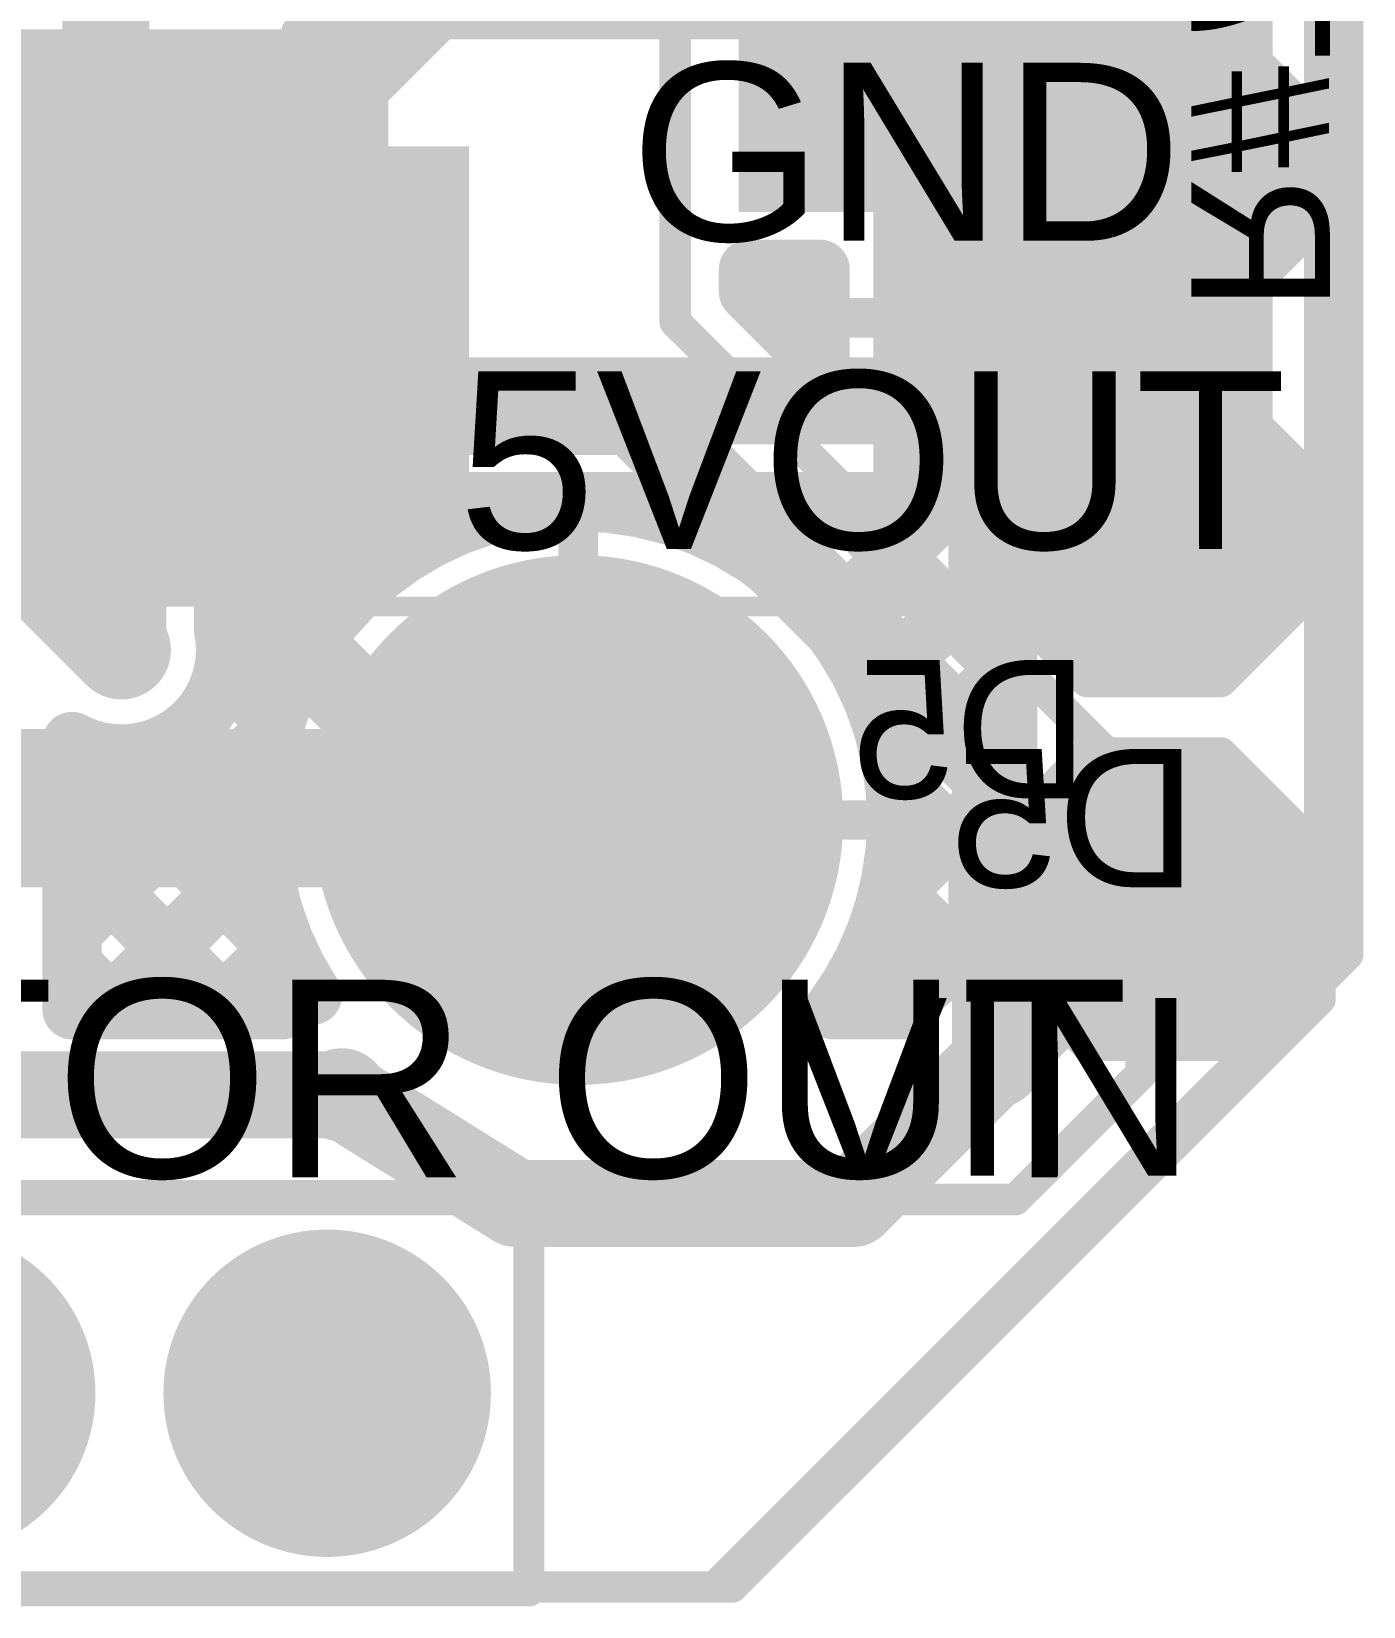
# Model space of a CAD drawing. Header units: millimetres. Extents: x -0.39 to 1.43, y -0.21 to 1.58.
# Drawn here: x 1.0823 to 1.419, y -0.1989 to 0.1995 of the extents above; entities that cross this region are included whole.
import ezdxf

# ---------------------------------------------------------------- set-up
doc = ezdxf.new("R2010")
doc.units = ezdxf.units.MM
doc.header["$MEASUREMENT"] = 0
for name, color, linetype in [('BottomLayer', 5, 'Continuous'), ('BottomOverlay', 54, 'Continuous'), ('BottomPaste', 16, 'Continuous'), ('BottomSolder', 6, 'Continuous'), ('MultiLayer', 9, 'Continuous'), ('PadHoleLayer', 156, 'Continuous'), ('TopLayer', 1, 'Continuous'), ('TopOverlay', 2, 'Continuous'), ('TopPaste', 8, 'Continuous'), ('TopSolder', 216, 'Continuous'), ('ViaHoleLayer', 16, 'Continuous')]:
    doc.layers.add(name, color=color, linetype=linetype)
doc.styles.add('Arial', font='', dxfattribs={"height": 0.2})
doc.styles.get('Arial').set_extended_font_data('Arial')

# ---------------------------------------------------------------- blocks, each defined once
blk = doc.blocks.new('C37208_12')
at = {"layer": 'BottomLayer'}
blk.add_hatch(color=5, dxfattribs=at).paths.add_polyline_path([(-0.2874, 0.0374), (-0.2126, 0.0374), (-0.2126, -0.0374), (-0.2874, -0.0374)])
h = blk.add_hatch(color=5, dxfattribs=at)
edge = h.paths.add_edge_path()
edge.add_arc((-0.15, 0), 0.0374, 0, 360)
h = blk.add_hatch(color=5, dxfattribs=at)
edge = h.paths.add_edge_path()
edge.add_arc((-0.05, 0), 0.0374, 0, 360)
h = blk.add_hatch(color=5, dxfattribs=at)
edge = h.paths.add_edge_path()
edge.add_arc((0.05, 0), 0.0374, 0, 360)
h = blk.add_hatch(color=5, dxfattribs=at)
edge = h.paths.add_edge_path()
edge.add_arc((0.15, 0), 0.0374, 0, 360)
h = blk.add_hatch(color=5, dxfattribs=at)
edge = h.paths.add_edge_path()
edge.add_arc((0.25, 0), 0.0374, 0, 360)
at = {"layer": 'BottomSolder'}
blk.add_hatch(color=6, dxfattribs=at).paths.add_polyline_path([(-0.2914, 0.0414), (-0.2086, 0.0414), (-0.2086, -0.0414), (-0.2914, -0.0414)])
h = blk.add_hatch(color=6, dxfattribs=at)
edge = h.paths.add_edge_path()
edge.add_arc((-0.15, 0), 0.0414, 0, 360)
h = blk.add_hatch(color=6, dxfattribs=at)
edge = h.paths.add_edge_path()
edge.add_arc((-0.05, 0), 0.0414, 0, 360)
h = blk.add_hatch(color=6, dxfattribs=at)
edge = h.paths.add_edge_path()
edge.add_arc((0.05, 0), 0.0414, 0, 360)
h = blk.add_hatch(color=6, dxfattribs=at)
edge = h.paths.add_edge_path()
edge.add_arc((0.15, 0), 0.0414, 0, 360)
h = blk.add_hatch(color=6, dxfattribs=at)
edge = h.paths.add_edge_path()
edge.add_arc((0.25, 0), 0.0414, 0, 360)
at = {"layer": 'MultiLayer'}
blk.add_hatch(color=9, dxfattribs=at).paths.add_polyline_path([(-0.2874, 0.0374), (-0.2126, 0.0374), (-0.2126, -0.0374), (-0.2874, -0.0374)])
h = blk.add_hatch(color=9, dxfattribs=at)
edge = h.paths.add_edge_path()
edge.add_arc((-0.15, 0), 0.0374, 0, 360)
h = blk.add_hatch(color=9, dxfattribs=at)
edge = h.paths.add_edge_path()
edge.add_arc((-0.05, 0), 0.0374, 0, 360)
h = blk.add_hatch(color=9, dxfattribs=at)
edge = h.paths.add_edge_path()
edge.add_arc((0.05, 0), 0.0374, 0, 360)
h = blk.add_hatch(color=9, dxfattribs=at)
edge = h.paths.add_edge_path()
edge.add_arc((0.15, 0), 0.0374, 0, 360)
h = blk.add_hatch(color=9, dxfattribs=at)
edge = h.paths.add_edge_path()
edge.add_arc((0.25, 0), 0.0374, 0, 360)
at = {"layer": 'PadHoleLayer'}
h = blk.add_hatch(color=156, dxfattribs=at)
edge = h.paths.add_edge_path()
edge.add_arc((-0.25, 0), 0.02008, 0, 360)
h = blk.add_hatch(color=156, dxfattribs=at)
edge = h.paths.add_edge_path()
edge.add_arc((-0.15, 0), 0.02008, 0, 360)
h = blk.add_hatch(color=156, dxfattribs=at)
edge = h.paths.add_edge_path()
edge.add_arc((-0.05, 0), 0.02008, 0, 360)
h = blk.add_hatch(color=156, dxfattribs=at)
edge = h.paths.add_edge_path()
edge.add_arc((0.05, 0), 0.02008, 0, 360)
h = blk.add_hatch(color=156, dxfattribs=at)
edge = h.paths.add_edge_path()
edge.add_arc((0.15, 0), 0.02008, 0, 360)
h = blk.add_hatch(color=156, dxfattribs=at)
edge = h.paths.add_edge_path()
edge.add_arc((0.25, 0), 0.02008, 0, 360)
at = {"layer": 'TopLayer'}
blk.add_hatch(color=1, dxfattribs=at).paths.add_polyline_path([(-0.2874, 0.0374), (-0.2126, 0.0374), (-0.2126, -0.0374), (-0.2874, -0.0374)])
h = blk.add_hatch(color=1, dxfattribs=at)
edge = h.paths.add_edge_path()
edge.add_arc((-0.15, 0), 0.0374, 0, 360)
h = blk.add_hatch(color=1, dxfattribs=at)
edge = h.paths.add_edge_path()
edge.add_arc((-0.05, 0), 0.0374, 0, 360)
h = blk.add_hatch(color=1, dxfattribs=at)
edge = h.paths.add_edge_path()
edge.add_arc((0.05, 0), 0.0374, 0, 360)
h = blk.add_hatch(color=1, dxfattribs=at)
edge = h.paths.add_edge_path()
edge.add_arc((0.15, 0), 0.0374, 0, 360)
h = blk.add_hatch(color=1, dxfattribs=at)
edge = h.paths.add_edge_path()
edge.add_arc((0.25, 0), 0.0374, 0, 360)
at = {"layer": 'TopSolder'}
blk.add_hatch(color=216, dxfattribs=at).paths.add_polyline_path([(-0.2914, 0.0414), (-0.2086, 0.0414), (-0.2086, -0.0414), (-0.2914, -0.0414)])
h = blk.add_hatch(color=216, dxfattribs=at)
edge = h.paths.add_edge_path()
edge.add_arc((-0.15, 0), 0.0414, 0, 360)
h = blk.add_hatch(color=216, dxfattribs=at)
edge = h.paths.add_edge_path()
edge.add_arc((-0.05, 0), 0.0414, 0, 360)
h = blk.add_hatch(color=216, dxfattribs=at)
edge = h.paths.add_edge_path()
edge.add_arc((0.05, 0), 0.0414, 0, 360)
h = blk.add_hatch(color=216, dxfattribs=at)
edge = h.paths.add_edge_path()
edge.add_arc((0.15, 0), 0.0414, 0, 360)
h = blk.add_hatch(color=216, dxfattribs=at)
edge = h.paths.add_edge_path()
edge.add_arc((0.25, 0), 0.0414, 0, 360)
at = {"layer": 'TopOverlay', "const_width": 0.00787}
for points in [[(-0.307, 0.05), (0.301, 0.05)], [(-0.307, -0.05), (-0.307, 0.05)], [(0.301, -0.05), (0.301, 0.05)], [(-0.307, -0.05), (0.301, -0.05)]]:
    blk.add_lwpolyline(points, dxfattribs=at)
at = {"layer": 'TopOverlay', "const_width": 0.00394}
for points in [[(-0.30897, 0.05, 1), (-0.30503, 0.05, 1)], [(-0.30897, 0.05, 1), (-0.30503, 0.05, 1)], [(0.29903, 0.05, 1), (0.30297, 0.05, 1)], [(0.29903, 0.05, 1), (0.30297, 0.05, 1)], [(-0.30897, -0.05, 1), (-0.30503, -0.05, 1)], [(-0.30897, -0.05, 1), (-0.30503, -0.05, 1)], [(0.29903, -0.05, 1), (0.30297, -0.05, 1)], [(0.29903, -0.05, 1), (0.30297, -0.05, 1)]]:
    blk.add_lwpolyline(points, format="xyb", close=True, dxfattribs=at)
blk = doc.blocks.new('SMB_B_28')
at = {"layer": 'BottomLayer'}
for points in [[(-0.11417, 0.03937), (-0.05512, 0.03937), (-0.05512, -0.03937), (-0.11417, -0.03937)], [(0.05512, 0.03937), (0.11417, 0.03937), (0.11417, -0.03937), (0.05512, -0.03937)]]:
    blk.add_hatch(color=5, dxfattribs=at).paths.add_polyline_path(points)
at = {"layer": 'BottomOverlay'}
for points in [[(-0.1825, -0.073), (-0.118, -0.073), (-0.118, 0.073), (-0.1825, 0.073)], [(-0.12, 0.043), (-0.085, 0.043), (-0.085, 0.073), (-0.12, 0.073)], [(-0.12, -0.073), (-0.085, -0.073), (-0.085, -0.043), (-0.12, -0.043)]]:
    blk.add_hatch(color=54, dxfattribs=at).paths.add_polyline_path(points)
at = {"layer": 'BottomPaste'}
for points in [[(-0.11417, 0.03937), (-0.05512, 0.03937), (-0.05512, -0.03937), (-0.11417, -0.03937)], [(0.05512, 0.03937), (0.11417, 0.03937), (0.11417, -0.03937), (0.05512, -0.03937)]]:
    blk.add_hatch(color=16, dxfattribs=at).paths.add_polyline_path(points)
at = {"layer": 'BottomSolder'}
for points in [[(-0.11817, 0.04337), (-0.05112, 0.04337), (-0.05112, -0.04337), (-0.11817, -0.04337)], [(0.05112, 0.04337), (0.11817, 0.04337), (0.11817, -0.04337), (0.05112, -0.04337)]]:
    blk.add_hatch(color=6, dxfattribs=at).paths.add_polyline_path(points)
at = {"layer": 'BottomOverlay', "const_width": 0.005}
for points in [[(-0.096, 0.073), (0.084, 0.073)], [(0.084, 0.05), (0.084, 0.073)], [(0.084, -0.073), (0.084, -0.05)], [(-0.096, -0.073), (0.084, -0.073)]]:
    blk.add_lwpolyline(points, dxfattribs=at)
at = {"layer": 'BottomOverlay', "const_width": 0.0025}
for points in [[(-0.09725, 0.073, 1), (-0.09475, 0.073, 1)], [(0.08275, 0.073, 1), (0.08525, 0.073, 1)], [(0.08275, 0.073, 1), (0.08525, 0.073, 1)], [(0.08275, 0.05, 1), (0.08525, 0.05, 1)], [(0.08275, -0.05, 1), (0.08525, -0.05, 1)], [(-0.09725, -0.073, 1), (-0.09475, -0.073, 1)], [(0.08275, -0.073, 1), (0.08525, -0.073, 1)], [(0.08275, -0.073, 1), (0.08525, -0.073, 1)]]:
    blk.add_lwpolyline(points, format="xyb", close=True, dxfattribs=at)
at = {"layer": 'BottomOverlay', "text_generation_flag": 2}
blk.add_text('D5', height=0.035, dxfattribs=at).set_placement((0.1055, -0.1215))
blk = doc.blocks.new('TEST_POINT_48')
at = {"layer": 'TopLayer'}
blk.add_hatch(color=1, dxfattribs=at).paths.add_polyline_path([(0.015, 0.03), (-0.015, 0.03), (-0.03, 0.015), (-0.03, -0.015), (-0.015, -0.03), (0.015, -0.03), (0.03, -0.015), (0.03, 0.015)])
at = {"layer": 'TopPaste'}
blk.add_hatch(color=8, dxfattribs=at).paths.add_polyline_path([(0.015, 0.03), (-0.015, 0.03), (-0.03, 0.015), (-0.03, -0.015), (-0.015, -0.03), (0.015, -0.03), (0.03, -0.015), (0.03, 0.015)])
at = {"layer": 'TopSolder'}
blk.add_hatch(color=216, dxfattribs=at).paths.add_polyline_path([(0.017, 0.034), (-0.017, 0.034), (-0.034, 0.017), (-0.034, -0.017), (-0.017, -0.034), (0.017, -0.034), (0.034, -0.017), (0.034, 0.017)])
at = {"layer": 'TopOverlay', "const_width": 0.00787}
for points in [[(-0.017, 0.037), (-0.037, 0.017)], [(-0.017, 0.037), (0.017, 0.037)], [(-0.017, 0.037), (0.017, 0.037)], [(0.017, 0.037), (0.037, 0.017)], [(-0.037, 0.017), (-0.037, -0.017)], [(0.037, 0.017), (0.037, -0.017)], [(-0.037, -0.017), (-0.017, -0.037)], [(0.037, -0.017), (0.017, -0.037)], [(-0.017, -0.037), (0.017, -0.037)], [(-0.017, -0.037), (0.017, -0.037)]]:
    blk.add_lwpolyline(points, dxfattribs=at)
at = {"layer": 'TopOverlay', "const_width": 0.00394}
for points in [[(-0.01897, 0.037, 1), (-0.01503, 0.037, 1)], [(-0.01897, 0.037, 1), (-0.01503, 0.037, 1)], [(-0.01897, 0.037, 1), (-0.01503, 0.037, 1)], [(0.01503, 0.037, 1), (0.01897, 0.037, 1)], [(0.01503, 0.037, 1), (0.01897, 0.037, 1)], [(0.01503, 0.037, 1), (0.01897, 0.037, 1)], [(-0.03897, 0.017, 1), (-0.03503, 0.017, 1)], [(-0.03897, 0.017, 1), (-0.03503, 0.017, 1)], [(0.03503, 0.017, 1), (0.03897, 0.017, 1)], [(0.03503, 0.017, 1), (0.03897, 0.017, 1)], [(-0.03897, -0.017, 1), (-0.03503, -0.017, 1)], [(-0.03897, -0.017, 1), (-0.03503, -0.017, 1)], [(0.03503, -0.017, 1), (0.03897, -0.017, 1)], [(0.03503, -0.017, 1), (0.03897, -0.017, 1)], [(-0.01897, -0.037, 1), (-0.01503, -0.037, 1)], [(-0.01897, -0.037, 1), (-0.01503, -0.037, 1)], [(-0.01897, -0.037, 1), (-0.01503, -0.037, 1)], [(0.01503, -0.037, 1), (0.01897, -0.037, 1)], [(0.01503, -0.037, 1), (0.01897, -0.037, 1)], [(0.01503, -0.037, 1), (0.01897, -0.037, 1)]]:
    blk.add_lwpolyline(points, format="xyb", close=True, dxfattribs=at)
blk = doc.blocks.new('TEST_POINT_51')
at = {"layer": 'TopLayer'}
blk.add_hatch(color=1, dxfattribs=at).paths.add_polyline_path([(0.015, 0.03), (-0.015, 0.03), (-0.03, 0.015), (-0.03, -0.015), (-0.015, -0.03), (0.015, -0.03), (0.03, -0.015), (0.03, 0.015)])
at = {"layer": 'TopPaste'}
blk.add_hatch(color=8, dxfattribs=at).paths.add_polyline_path([(0.015, 0.03), (-0.015, 0.03), (-0.03, 0.015), (-0.03, -0.015), (-0.015, -0.03), (0.015, -0.03), (0.03, -0.015), (0.03, 0.015)])
at = {"layer": 'TopSolder'}
blk.add_hatch(color=216, dxfattribs=at).paths.add_polyline_path([(0.017, 0.034), (-0.017, 0.034), (-0.034, 0.017), (-0.034, -0.017), (-0.017, -0.034), (0.017, -0.034), (0.034, -0.017), (0.034, 0.017)])
at = {"layer": 'TopOverlay', "const_width": 0.00787}
for points in [[(-0.017, 0.037), (-0.037, 0.017)], [(-0.017, 0.037), (0.017, 0.037)], [(-0.017, 0.037), (0.017, 0.037)], [(0.017, 0.037), (0.037, 0.017)], [(-0.037, 0.017), (-0.037, -0.017)], [(0.037, 0.017), (0.037, -0.017)], [(-0.037, -0.017), (-0.017, -0.037)], [(0.037, -0.017), (0.017, -0.037)], [(-0.017, -0.037), (0.017, -0.037)], [(-0.017, -0.037), (0.017, -0.037)]]:
    blk.add_lwpolyline(points, dxfattribs=at)
at = {"layer": 'TopOverlay', "const_width": 0.00394}
for points in [[(-0.01897, 0.037, 1), (-0.01503, 0.037, 1)], [(-0.01897, 0.037, 1), (-0.01503, 0.037, 1)], [(-0.01897, 0.037, 1), (-0.01503, 0.037, 1)], [(0.01503, 0.037, 1), (0.01897, 0.037, 1)], [(0.01503, 0.037, 1), (0.01897, 0.037, 1)], [(0.01503, 0.037, 1), (0.01897, 0.037, 1)], [(-0.03897, 0.017, 1), (-0.03503, 0.017, 1)], [(-0.03897, 0.017, 1), (-0.03503, 0.017, 1)], [(0.03503, 0.017, 1), (0.03897, 0.017, 1)], [(0.03503, 0.017, 1), (0.03897, 0.017, 1)], [(-0.03897, -0.017, 1), (-0.03503, -0.017, 1)], [(-0.03897, -0.017, 1), (-0.03503, -0.017, 1)], [(0.03503, -0.017, 1), (0.03897, -0.017, 1)], [(0.03503, -0.017, 1), (0.03897, -0.017, 1)], [(-0.01897, -0.037, 1), (-0.01503, -0.037, 1)], [(-0.01897, -0.037, 1), (-0.01503, -0.037, 1)], [(-0.01897, -0.037, 1), (-0.01503, -0.037, 1)], [(0.01503, -0.037, 1), (0.01897, -0.037, 1)], [(0.01503, -0.037, 1), (0.01897, -0.037, 1)], [(0.01503, -0.037, 1), (0.01897, -0.037, 1)]]:
    blk.add_lwpolyline(points, format="xyb", close=True, dxfattribs=at)
blk = doc.blocks.new('TEST_POINT_52')
at = {"layer": 'TopLayer'}
blk.add_hatch(color=1, dxfattribs=at).paths.add_polyline_path([(0.015, 0.03), (-0.015, 0.03), (-0.03, 0.015), (-0.03, -0.015), (-0.015, -0.03), (0.015, -0.03), (0.03, -0.015), (0.03, 0.015)])
at = {"layer": 'TopPaste'}
blk.add_hatch(color=8, dxfattribs=at).paths.add_polyline_path([(0.015, 0.03), (-0.015, 0.03), (-0.03, 0.015), (-0.03, -0.015), (-0.015, -0.03), (0.015, -0.03), (0.03, -0.015), (0.03, 0.015)])
at = {"layer": 'TopSolder'}
blk.add_hatch(color=216, dxfattribs=at).paths.add_polyline_path([(0.017, 0.034), (-0.017, 0.034), (-0.034, 0.017), (-0.034, -0.017), (-0.017, -0.034), (0.017, -0.034), (0.034, -0.017), (0.034, 0.017)])
at = {"layer": 'TopOverlay', "const_width": 0.00787}
for points in [[(-0.017, 0.037), (-0.037, 0.017)], [(0.017, 0.037), (-0.017, 0.037)], [(0.017, 0.037), (-0.017, 0.037)], [(0.037, 0.017), (0.017, 0.037)], [(-0.037, 0.017), (-0.037, -0.017)], [(0.037, 0.017), (0.037, -0.017)], [(-0.017, -0.037), (-0.037, -0.017)], [(0.037, -0.017), (0.017, -0.037)], [(0.017, -0.037), (-0.017, -0.037)], [(0.017, -0.037), (-0.017, -0.037)]]:
    blk.add_lwpolyline(points, dxfattribs=at)
at = {"layer": 'TopOverlay', "const_width": 0.00394}
for points in [[(-0.01897, 0.037, 1), (-0.01503, 0.037, 1)], [(-0.01897, 0.037, 1), (-0.01503, 0.037, 1)], [(-0.01897, 0.037, 1), (-0.01503, 0.037, 1)], [(0.01503, 0.037, 1), (0.01897, 0.037, 1)], [(0.01503, 0.037, 1), (0.01897, 0.037, 1)], [(0.01503, 0.037, 1), (0.01897, 0.037, 1)], [(-0.03897, 0.017, 1), (-0.03503, 0.017, 1)], [(-0.03897, 0.017, 1), (-0.03503, 0.017, 1)], [(0.03503, 0.017, 1), (0.03897, 0.017, 1)], [(0.03503, 0.017, 1), (0.03897, 0.017, 1)], [(-0.03897, -0.017, 1), (-0.03503, -0.017, 1)], [(-0.03897, -0.017, 1), (-0.03503, -0.017, 1)], [(0.03503, -0.017, 1), (0.03897, -0.017, 1)], [(0.03503, -0.017, 1), (0.03897, -0.017, 1)], [(-0.01897, -0.037, 1), (-0.01503, -0.037, 1)], [(-0.01897, -0.037, 1), (-0.01503, -0.037, 1)], [(-0.01897, -0.037, 1), (-0.01503, -0.037, 1)], [(0.01503, -0.037, 1), (0.01897, -0.037, 1)], [(0.01503, -0.037, 1), (0.01897, -0.037, 1)], [(0.01503, -0.037, 1), (0.01897, -0.037, 1)]]:
    blk.add_lwpolyline(points, format="xyb", close=True, dxfattribs=at)

msp = doc.modelspace()

# ---------------------------------------------------------------- hatches: boundary and pattern name
at = {"layer": 'BottomLayer'}
for points in [[(1.261, 0.15379), (1.396, 0.15379), (1.396, 0.294), (1.261, 0.294)], [(1.302, 0.086), (1.396, 0.086), (1.396, 0.178), (1.302, 0.178)]]:
    msp.add_hatch(color=5, dxfattribs=at).paths.add_polyline_path(points)
h = msp.add_hatch(color=5, dxfattribs=at)
edge = h.paths.add_edge_path()
edge.add_arc((1.329, 0.164), 0.01181, 0, 360)
h = msp.add_hatch(color=5, dxfattribs=at)
edge = h.paths.add_edge_path()
edge.add_arc((1.22047, 0), 0.06299, 0, 360)
h = msp.add_hatch(color=5, dxfattribs=at)
edge = h.paths.add_edge_path()
edge.add_arc((1.105, 0.043), 0.01181, 0, 360)
h = msp.add_hatch(color=5, dxfattribs=at)
edge = h.paths.add_edge_path()
edge.add_arc((1.326, -0.061), 0.01181, 0, 360)
h = msp.add_hatch(color=5, dxfattribs=at)
edge = h.paths.add_edge_path()
edge.add_arc((1.16071, -0.06955), 0.01181, 0, 360)
at = {"layer": 'BottomSolder'}
h = msp.add_hatch(color=6, dxfattribs=at)
edge = h.paths.add_edge_path()
edge.add_arc((1.22047, 0), 0.06699, 0, 360)
at = {"layer": 'TopLayer'}
h = msp.add_hatch(color=1, dxfattribs=at)
edge = h.paths.add_edge_path()
edge.add_arc((1.329, 0.164), 0.01181, 0, 360)
h = msp.add_hatch(color=1, dxfattribs=at)
edge = h.paths.add_edge_path()
edge.add_arc((1.22047, 0), 0.06299, 0, 360)
h = msp.add_hatch(color=1, dxfattribs=at)
edge = h.paths.add_edge_path()
edge.add_arc((1.105, 0.043), 0.01181, 0, 360)
h = msp.add_hatch(color=1, dxfattribs=at)
edge = h.paths.add_edge_path()
edge.add_arc((1.326, -0.061), 0.01181, 0, 360)
h = msp.add_hatch(color=1, dxfattribs=at)
edge = h.paths.add_edge_path()
edge.add_arc((1.16071, -0.06955), 0.01181, 0, 360)
at = {"layer": 'TopSolder'}
h = msp.add_hatch(color=216, dxfattribs=at)
edge = h.paths.add_edge_path()
edge.add_arc((1.22047, 0), 0.06699, 0, 360)
at = {"layer": 'ViaHoleLayer'}
h = msp.add_hatch(color=16, dxfattribs=at)
edge = h.paths.add_edge_path()
edge.add_arc((1.329, 0.164), 0.00591, 0, 360)
h = msp.add_hatch(color=16, dxfattribs=at)
edge = h.paths.add_edge_path()
edge.add_arc((1.22047, 0), 0.06299, 0, 360)
h = msp.add_hatch(color=16, dxfattribs=at)
edge = h.paths.add_edge_path()
edge.add_arc((1.105, 0.043), 0.00591, 0, 360)
h = msp.add_hatch(color=16, dxfattribs=at)
edge = h.paths.add_edge_path()
edge.add_arc((1.326, -0.061), 0.00591, 0, 360)
h = msp.add_hatch(color=16, dxfattribs=at)
edge = h.paths.add_edge_path()
edge.add_arc((1.16071, -0.06955), 0.00591, 0, 360)

# ---------------------------------------------------------------- linework, layer by layer
at = {"layer": 'BottomLayer'}
for points, const_width in [([(1.408, -0.04533), (1.408, 0.377)], 0.008), ([(1.245, 0.126), (1.245, 0.3734)], 0.008), ([(1.101, 0.093), (1.101, 0.248)], 0.022), ([(1.16148, 0.18648), (1.22, 0.245)], 0.022), ([(1.16148, 0.12913), (1.16148, 0.18648)], 0.022), ([(1.2635, 0.13366), (1.2635, 0.13929)], 0.015), ([(1.2635, 0.13929), (1.28162, 0.13929)], 0.015), ([(1.28162, 0.11554), (1.28162, 0.13929)], 0.015), ([(1.15935, 0.127), (1.16148, 0.12913)], 0.022), ([(1.2635, 0.13366), (1.28162, 0.11554)], 0.015), ([(1.27311, 0.12405), (1.28162, 0.13255)], 0.015), ([(1.1702, 0.11104), (1.1702, 0.127)], 0.022), ([(1.28912, 0.127), (1.32865, 0.127)], 0.01), ([(1.32865, 0.07763), (1.32865, 0.127)], 0.01), ([(1.245, 0.126), (1.36278, 0.00822)], 0.008), ([(1.1702, 0.11104), (1.17788, 0.10336)], 0.022), ([(1.17788, 0.10336), (1.23464, 0.10336)], 0.022), ([(1.23464, 0.10336), (1.326, 0.012)], 0.022), ([(1.101, 0.093), (1.194, 0)], 0.022), ([(1.067, 0.081), (1.105, 0.043)], 0.025), ([(1.028, 0.003), (1.194, 0.003)], 0.04), ([(1.194, 0.003), (1.21747, 0.003)], 0.04), ([(1.21747, 0.003), (1.22047, 0)], 0.04), ([(1.326, -0.061), (1.326, 0.012)], 0.022), ([(1.36278, -0.06422), (1.36278, 0.00822)], 0.008), ([(1.22047, 0), (1.29346, 0)], 0.01), ([(1.3005, -0.048), (1.3005, -0.00863)], 0.015), ([(1.29832, -0.02044), (1.3005, -0.01827)], 0.015), ([(1.29156, -0.03776), (1.3005, -0.0467)], 0.015), ([(1.25933, -0.194), (1.408, -0.04533)], 0.008), ([(1.28509, -0.048), (1.3005, -0.048)], 0.015), ([(0.90355, -0.06955), (1.16071, -0.06955)], 0.022), ([(1.331, -0.096), (1.36278, -0.06422)], 0.008), ([(1.009, -0.096), (1.331, -0.096)], 0.008), ([(0.906, -0.194), (1.25933, -0.194)], 0.008)]:
    msp.add_lwpolyline(points, dxfattribs=dict(at, const_width=const_width))
for points, const_width in [([(1.15598, 0.18648, 1), (1.16698, 0.18648, 1)], 0.011), ([(1.15598, 0.18648, 1), (1.16698, 0.18648, 1)], 0.011), ([(1.25975, 0.13929, 1), (1.26725, 0.13929, 1)], 0.0075), ([(1.25975, 0.13929, 1), (1.26725, 0.13929, 1)], 0.0075), ([(1.27787, 0.13929, 1), (1.28537, 0.13929, 1)], 0.0075), ([(1.27787, 0.13929, 1), (1.28537, 0.13929, 1)], 0.0075), ([(1.15598, 0.12913, 1), (1.16698, 0.12913, 1)], 0.011), ([(1.15598, 0.12913, 1), (1.16698, 0.12913, 1)], 0.011), ([(1.25975, 0.13366, 1), (1.26725, 0.13366, 1)], 0.0075), ([(1.25975, 0.13366, 1), (1.26725, 0.13366, 1)], 0.0075), ([(1.27787, 0.13255, 1), (1.28537, 0.13255, 1)], 0.0075), ([(1.15385, 0.127, 1), (1.16485, 0.127, 1)], 0.011), ([(1.1647, 0.127, 1), (1.1757, 0.127, 1)], 0.011), ([(1.26936, 0.12405, 1), (1.27686, 0.12405, 1)], 0.0075), ([(1.28662, 0.127, 1), (1.29162, 0.127, 1)], 0.005), ([(1.32615, 0.127, 1), (1.33115, 0.127, 1)], 0.005), ([(1.32615, 0.127, 1), (1.33115, 0.127, 1)], 0.005), ([(1.243, 0.126, 1), (1.247, 0.126, 1)], 0.004), ([(1.243, 0.126, 1), (1.247, 0.126, 1)], 0.004), ([(1.1647, 0.11104, 1), (1.1757, 0.11104, 1)], 0.011), ([(1.1647, 0.11104, 1), (1.1757, 0.11104, 1)], 0.011), ([(1.27787, 0.11554, 1), (1.28537, 0.11554, 1)], 0.0075), ([(1.27787, 0.11554, 1), (1.28537, 0.11554, 1)], 0.0075), ([(1.17238, 0.10336, 1), (1.18338, 0.10336, 1)], 0.011), ([(1.17238, 0.10336, 1), (1.18338, 0.10336, 1)], 0.011), ([(1.22914, 0.10336, 1), (1.24014, 0.10336, 1)], 0.011), ([(1.22914, 0.10336, 1), (1.24014, 0.10336, 1)], 0.011), ([(1.0955, 0.093, 1), (1.1065, 0.093, 1)], 0.011), ([(1.0955, 0.093, 1), (1.1065, 0.093, 1)], 0.011), ([(1.32615, 0.07763, 1), (1.33115, 0.07763, 1)], 0.005), ([(1.09875, 0.043, 1), (1.11125, 0.043, 1)], 0.0125), ([(1.184, 0.003, 1), (1.204, 0.003, 1)], 0.02), ([(1.184, 0.003, 1), (1.204, 0.003, 1)], 0.02), ([(1.20747, 0.003, 1), (1.22747, 0.003, 1)], 0.02), ([(1.20747, 0.003, 1), (1.22747, 0.003, 1)], 0.02), ([(1.21047, 0, 1), (1.23047, 0, 1)], 0.02), ([(1.3205, 0.012, 1), (1.3315, 0.012, 1)], 0.011), ([(1.3205, 0.012, 1), (1.3315, 0.012, 1)], 0.011), ([(1.36078, 0.00822, 1), (1.36478, 0.00822, 1)], 0.004), ([(1.36078, 0.00822, 1), (1.36478, 0.00822, 1)], 0.004), ([(1.1885, 0, 1), (1.1995, 0, 1)], 0.011), ([(1.21797, 0, 1), (1.22297, 0, 1)], 0.005), ([(1.29096, 0, 1), (1.29596, 0, 1)], 0.005), ([(1.29675, -0.00863, 1), (1.30425, -0.00863, 1)], 0.0075), ([(1.29675, -0.00863, 1), (1.30425, -0.00863, 1)], 0.0075), ([(1.29675, -0.00863, 1), (1.30425, -0.00863, 1)], 0.0075), ([(1.29675, -0.01827, 1), (1.30425, -0.01827, 1)], 0.0075), ([(1.29457, -0.02044, 1), (1.30207, -0.02044, 1)], 0.0075), ([(1.28781, -0.03776, 1), (1.29531, -0.03776, 1)], 0.0075), ([(1.29675, -0.0467, 1), (1.30425, -0.0467, 1)], 0.0075), ([(1.28134, -0.048, 1), (1.28884, -0.048, 1)], 0.0075), ([(1.28134, -0.048, 1), (1.28884, -0.048, 1)], 0.0075), ([(1.28134, -0.048, 1), (1.28884, -0.048, 1)], 0.0075), ([(1.29675, -0.048, 1), (1.30425, -0.048, 1)], 0.0075), ([(1.29675, -0.048, 1), (1.30425, -0.048, 1)], 0.0075), ([(1.406, -0.04533, 1), (1.41, -0.04533, 1)], 0.004), ([(1.406, -0.04533, 1), (1.41, -0.04533, 1)], 0.004), ([(1.3205, -0.061, 1), (1.3315, -0.061, 1)], 0.011), ([(1.15521, -0.06955, 1), (1.16621, -0.06955, 1)], 0.011), ([(1.36078, -0.06422, 1), (1.36478, -0.06422, 1)], 0.004), ([(1.36078, -0.06422, 1), (1.36478, -0.06422, 1)], 0.004), ([(1.329, -0.096, 1), (1.333, -0.096, 1)], 0.004), ([(1.329, -0.096, 1), (1.333, -0.096, 1)], 0.004), ([(1.25733, -0.194, 1), (1.26133, -0.194, 1)], 0.004), ([(1.25733, -0.194, 1), (1.26133, -0.194, 1)], 0.004)]:
    msp.add_lwpolyline(points, format="xyb", close=True, dxfattribs=dict(at, const_width=const_width))
at = {"layer": 'BottomLayer', "const_width": 0.015}
msp.add_lwpolyline([(1.3005, -0.00863, -0.133656), (1.28509, -0.048)], format="xyb", dxfattribs=at)
msp.add_lwpolyline([(1.3005, -0.00863, -0.133656), (1.28509, -0.048)], format="xyb", dxfattribs=at)
at = {"layer": 'TopLayer'}
for points, const_width in [([(1.415, -0.034), (1.415, 0.661)], 0.008), ([(1.329, 0.164), (1.366, 0.164)], 0.04), ([(1.10531, 0.07131), (1.14, 0.106)], 0.022), ([(1.14, 0.106), (1.332, 0.106)], 0.022), ([(1.332, 0.106), (1.366, 0.072)], 0.022), ([(1.13081, 0.06075), (1.15056, 0.0805)], 0.015), ([(1.13091, 0.03841), (1.17299, 0.0805)], 0.015), ([(1.15056, 0.0805), (1.32144, 0.0805)], 0.015), ([(1.1733, 0.0805), (1.18271, 0.07108)], 0.015), ([(1.1981, 0.07732), (1.20128, 0.0805)], 0.015), ([(1.25158, 0.07424), (1.25785, 0.0805)], 0.015), ([(1.25815, 0.0805), (1.32895, 0.0097)], 0.015), ([(1.26948, 0.06385), (1.28613, 0.0805)], 0.015), ([(1.28371, 0.0498), (1.31442, 0.0805)], 0.015), ([(1.28643, 0.0805), (1.329, 0.03793)], 0.015), ([(1.31472, 0.0805), (1.3215, 0.07372)], 0.015), ([(1.3215, 0.04975), (1.3215, 0.08044)], 0.015), ([(1.14779, 0.07772), (1.16613, 0.05938)], 0.015), ([(1.10531, 0.04331), (1.10531, 0.07131)], 0.022), ([(1.22047, 0), (1.22047, 0.07299)], 0.01), ([(1.13081, 0.04811), (1.13081, 0.06075)], 0.015), ([(1.13364, 0.06358), (1.15313, 0.04409)], 0.015), ([(1.29429, 0.03209), (1.3215, 0.0593)], 0.015), ([(1.3215, 0.04975), (1.329, 0.04225)], 0.015), ([(1.105, 0.043), (1.10531, 0.04331)], 0.022), ([(1.329, 0.00975), (1.329, 0.04225)], 0.015), ([(1.13085, 0.03809), (1.14396, 0.02499)], 0.015), ([(1.30036, 0.00987), (1.329, 0.03852)], 0.015), ([(1.0925, -0.02828), (1.14315, 0.02237)], 0.015), ([(1.11957, 0.02109), (1.13998, 0.00068)], 0.015), ([(1.0925, -0.048), (1.0925, 0.01985)], 0.015), ([(1.0925, 0.00001), (1.10959, 0.01709)], 0.015), ([(1.09256, 0.01982), (1.14859, -0.03621)], 0.015), ([(1.29832, -0.02044), (1.329, 0.01023)], 0.015), ([(1.30034, 0.01002), (1.3215, -0.01114)], 0.015), ([(1.3215, 0.00225), (1.329, 0.00975)], 0.015), ([(1.3215, -0.029), (1.3215, 0.00225)], 0.015), ([(1.14748, 0), (1.22047, 0)], 0.01), ([(1.22047, 0), (1.29346, 0)], 0.01), ([(1.0925, -0.00841), (1.13209, -0.048)], 0.015), ([(1.10106, -0.048), (1.14044, -0.00862)], 0.015), ([(1.35756, -0.029), (1.35756, -0.01544)], 0.022), ([(1.29914, -0.01706), (1.31629, -0.03421)], 0.015), ([(1.29905, -0.048), (1.3215, -0.02555)], 0.015), ([(1.326, -0.06056), (1.35756, -0.029)], 0.022), ([(1.12935, -0.048), (1.14624, -0.03111)], 0.015), ([(1.31136, -0.03914), (1.3215, -0.029)], 0.015), ([(1.0925, -0.03669), (1.1038, -0.048)], 0.015), ([(1.255, -0.194), (1.415, -0.034)], 0.008), ([(1.29156, -0.03776), (1.3018, -0.048)], 0.015), ([(1.0925, -0.048), (1.14561, -0.048)], 0.015), ([(1.28509, -0.048), (1.30294, -0.048)], 0.015), ([(1.29, -0.097), (1.326, -0.061)], 0.022), ([(1.326, -0.061), (1.326, -0.06056)], 0.022), ([(1.16071, -0.06955), (1.20467, -0.097)], 0.022), ([(1.20467, -0.097), (1.29, -0.097)], 0.022), ([(0.706, -0.194), (1.255, -0.194)], 0.008)]:
    msp.add_lwpolyline(points, dxfattribs=dict(at, const_width=const_width))
for points, const_width in [([(1.319, 0.164, 1), (1.339, 0.164, 1)], 0.02), ([(1.356, 0.164, 1), (1.376, 0.164, 1)], 0.02), ([(1.1345, 0.106, 1), (1.1455, 0.106, 1)], 0.011), ([(1.1345, 0.106, 1), (1.1455, 0.106, 1)], 0.011), ([(1.3265, 0.106, 1), (1.3375, 0.106, 1)], 0.011), ([(1.3265, 0.106, 1), (1.3375, 0.106, 1)], 0.011), ([(1.14681, 0.0805, 1), (1.15431, 0.0805, 1)], 0.0075), ([(1.14681, 0.0805, 1), (1.15431, 0.0805, 1)], 0.0075), ([(1.16924, 0.0805, 1), (1.17674, 0.0805, 1)], 0.0075), ([(1.16955, 0.0805, 1), (1.17705, 0.0805, 1)], 0.0075), ([(1.19753, 0.0805, 1), (1.20503, 0.0805, 1)], 0.0075), ([(1.2541, 0.0805, 1), (1.2616, 0.0805, 1)], 0.0075), ([(1.2544, 0.0805, 1), (1.2619, 0.0805, 1)], 0.0075), ([(1.28238, 0.0805, 1), (1.28988, 0.0805, 1)], 0.0075), ([(1.28268, 0.0805, 1), (1.29018, 0.0805, 1)], 0.0075), ([(1.31067, 0.0805, 1), (1.31817, 0.0805, 1)], 0.0075), ([(1.31097, 0.0805, 1), (1.31847, 0.0805, 1)], 0.0075), ([(1.31769, 0.0805, 1), (1.32519, 0.0805, 1)], 0.0075), ([(1.31775, 0.08044, 1), (1.32525, 0.08044, 1)], 0.0075), ([(1.14404, 0.07772, 1), (1.15154, 0.07772, 1)], 0.0075), ([(1.19435, 0.07732, 1), (1.20185, 0.07732, 1)], 0.0075), ([(1.09981, 0.07131, 1), (1.11081, 0.07131, 1)], 0.011), ([(1.09981, 0.07131, 1), (1.11081, 0.07131, 1)], 0.011), ([(1.24783, 0.07424, 1), (1.25533, 0.07424, 1)], 0.0075), ([(1.31775, 0.07372, 1), (1.32525, 0.07372, 1)], 0.0075), ([(1.3605, 0.072, 1), (1.3715, 0.072, 1)], 0.011), ([(1.17896, 0.07108, 1), (1.18646, 0.07108, 1)], 0.0075), ([(1.21797, 0.07299, 1), (1.22297, 0.07299, 1)], 0.005), ([(1.12706, 0.06075, 1), (1.13456, 0.06075, 1)], 0.0075), ([(1.12706, 0.06075, 1), (1.13456, 0.06075, 1)], 0.0075), ([(1.12989, 0.06358, 1), (1.13739, 0.06358, 1)], 0.0075), ([(1.26573, 0.06385, 1), (1.27323, 0.06385, 1)], 0.0075), ([(1.16238, 0.05938, 1), (1.16988, 0.05938, 1)], 0.0075), ([(1.31775, 0.0593, 1), (1.32525, 0.0593, 1)], 0.0075), ([(1.27996, 0.0498, 1), (1.28746, 0.0498, 1)], 0.0075), ([(1.31775, 0.04975, 1), (1.32525, 0.04975, 1)], 0.0075), ([(1.31775, 0.04975, 1), (1.32525, 0.04975, 1)], 0.0075), ([(1.0995, 0.043, 1), (1.1105, 0.043, 1)], 0.011), ([(1.09981, 0.04331, 1), (1.11081, 0.04331, 1)], 0.011), ([(1.09981, 0.04331, 1), (1.11081, 0.04331, 1)], 0.011), ([(1.12706, 0.04811, 1), (1.13456, 0.04811, 1)], 0.0075), ([(1.12706, 0.04811, 1), (1.13456, 0.04811, 1)], 0.0075), ([(1.12756, 0.043, 1), (1.13506, 0.043, 1)], 0.0075), ([(1.12756, 0.043, 1), (1.13506, 0.043, 1)], 0.0075), ([(1.14938, 0.04409, 1), (1.15688, 0.04409, 1)], 0.0075), ([(1.32525, 0.04225, 1), (1.33275, 0.04225, 1)], 0.0075), ([(1.32525, 0.04225, 1), (1.33275, 0.04225, 1)], 0.0075), ([(1.1271, 0.03809, 1), (1.1346, 0.03809, 1)], 0.0075), ([(1.12716, 0.03841, 1), (1.13466, 0.03841, 1)], 0.0075), ([(1.32525, 0.03852, 1), (1.33275, 0.03852, 1)], 0.0075), ([(1.32525, 0.03793, 1), (1.33275, 0.03793, 1)], 0.0075), ([(1.29054, 0.03209, 1), (1.29804, 0.03209, 1)], 0.0075), ([(1.14021, 0.02499, 1), (1.14771, 0.02499, 1)], 0.0075), ([(1.11582, 0.02109, 1), (1.12332, 0.02109, 1)], 0.0075), ([(1.1394, 0.02237, 1), (1.1469, 0.02237, 1)], 0.0075), ([(1.08875, 0.01985, 1), (1.09625, 0.01985, 1)], 0.0075), ([(1.08875, 0.01985, 1), (1.09625, 0.01985, 1)], 0.0075), ([(1.08881, 0.01982, 1), (1.09631, 0.01982, 1)], 0.0075), ([(1.10584, 0.01709, 1), (1.11334, 0.01709, 1)], 0.0075), ([(1.29659, 0.01002, 1), (1.30409, 0.01002, 1)], 0.0075), ([(1.29661, 0.00987, 1), (1.30411, 0.00987, 1)], 0.0075), ([(1.3252, 0.0097, 1), (1.3327, 0.0097, 1)], 0.0075), ([(1.32525, 0.01023, 1), (1.33275, 0.01023, 1)], 0.0075), ([(1.32525, 0.00975, 1), (1.33275, 0.00975, 1)], 0.0075), ([(1.32525, 0.00975, 1), (1.33275, 0.00975, 1)], 0.0075), ([(1.13623, 0.00068, 1), (1.14373, 0.00068, 1)], 0.0075), ([(1.31775, 0.00225, 1), (1.32525, 0.00225, 1)], 0.0075), ([(1.31775, 0.00225, 1), (1.32525, 0.00225, 1)], 0.0075), ([(1.08875, 0.00001, 1), (1.09625, 0.00001, 1)], 0.0075), ([(1.14498, 0, 1), (1.14998, 0, 1)], 0.005), ([(1.21797, 0, 1), (1.22297, 0, 1)], 0.005), ([(1.21797, 0, 1), (1.22297, 0, 1)], 0.005), ([(1.21797, 0, 1), (1.22297, 0, 1)], 0.005), ([(1.29096, 0, 1), (1.29596, 0, 1)], 0.005), ([(1.29721, 0, 1), (1.30471, 0, 1)], 0.0075), ([(1.29721, 0, 1), (1.30471, 0, 1)], 0.0075), ([(1.29721, 0, 1), (1.30471, 0, 1)], 0.0075), ([(1.29721, 0, 1), (1.30471, 0, 1)], 0.0075), ([(1.08875, -0.00841, 1), (1.09625, -0.00841, 1)], 0.0075), ([(1.13669, -0.00862, 1), (1.14419, -0.00862, 1)], 0.0075), ([(1.31775, -0.01114, 1), (1.32525, -0.01114, 1)], 0.0075), ([(1.35206, -0.01544, 1), (1.36306, -0.01544, 1)], 0.011), ([(1.29539, -0.01706, 1), (1.30289, -0.01706, 1)], 0.0075), ([(1.29457, -0.02044, 1), (1.30207, -0.02044, 1)], 0.0075), ([(1.31775, -0.02555, 1), (1.32525, -0.02555, 1)], 0.0075), ([(1.35206, -0.029, 1), (1.36306, -0.029, 1)], 0.011), ([(1.35206, -0.029, 1), (1.36306, -0.029, 1)], 0.011), ([(1.08875, -0.02828, 1), (1.09625, -0.02828, 1)], 0.0075), ([(1.14249, -0.03111, 1), (1.14999, -0.03111, 1)], 0.0075), ([(1.31775, -0.029, 1), (1.32525, -0.029, 1)], 0.0075), ([(1.31775, -0.029, 1), (1.32525, -0.029, 1)], 0.0075), ([(1.31254, -0.03421, 1), (1.32004, -0.03421, 1)], 0.0075), ([(1.08875, -0.03669, 1), (1.09625, -0.03669, 1)], 0.0075), ([(1.14484, -0.03621, 1), (1.15234, -0.03621, 1)], 0.0075), ([(1.28781, -0.03776, 1), (1.29531, -0.03776, 1)], 0.0075), ([(1.30761, -0.03914, 1), (1.31511, -0.03914, 1)], 0.0075), ([(1.30761, -0.03914, 1), (1.31511, -0.03914, 1)], 0.0075), ([(1.413, -0.034, 1), (1.417, -0.034, 1)], 0.004), ([(1.413, -0.034, 1), (1.417, -0.034, 1)], 0.004), ([(1.14952, -0.04431, 1), (1.15702, -0.04431, 1)], 0.0075), ([(1.14952, -0.04431, 1), (1.15702, -0.04431, 1)], 0.0075), ([(1.14952, -0.04431, 1), (1.15702, -0.04431, 1)], 0.0075), ([(1.08875, -0.048, 1), (1.09625, -0.048, 1)], 0.0075), ([(1.08875, -0.048, 1), (1.09625, -0.048, 1)], 0.0075), ([(1.09731, -0.048, 1), (1.10481, -0.048, 1)], 0.0075), ([(1.10006, -0.048, 1), (1.10756, -0.048, 1)], 0.0075), ([(1.1256, -0.048, 1), (1.1331, -0.048, 1)], 0.0075), ([(1.12834, -0.048, 1), (1.13584, -0.048, 1)], 0.0075), ([(1.14186, -0.048, 1), (1.14936, -0.048, 1)], 0.0075), ([(1.14186, -0.048, 1), (1.14936, -0.048, 1)], 0.0075), ([(1.28134, -0.048, 1), (1.28884, -0.048, 1)], 0.0075), ([(1.28134, -0.048, 1), (1.28884, -0.048, 1)], 0.0075), ([(1.28134, -0.048, 1), (1.28884, -0.048, 1)], 0.0075), ([(1.2953, -0.048, 1), (1.3028, -0.048, 1)], 0.0075), ([(1.29805, -0.048, 1), (1.30555, -0.048, 1)], 0.0075), ([(1.29919, -0.048, 1), (1.30669, -0.048, 1)], 0.0075), ([(1.29964, -0.04755, 1), (1.30714, -0.04755, 1)], 0.0075), ([(1.3205, -0.06056, 1), (1.3315, -0.06056, 1)], 0.011), ([(1.3205, -0.06056, 1), (1.3315, -0.06056, 1)], 0.011), ([(1.3205, -0.061, 1), (1.3315, -0.061, 1)], 0.011), ([(1.3205, -0.061, 1), (1.3315, -0.061, 1)], 0.011), ([(1.15521, -0.06955, 1), (1.16621, -0.06955, 1)], 0.011), ([(1.19917, -0.097, 1), (1.21017, -0.097, 1)], 0.011), ([(1.19917, -0.097, 1), (1.21017, -0.097, 1)], 0.011), ([(1.2845, -0.097, 1), (1.2955, -0.097, 1)], 0.011), ([(1.2845, -0.097, 1), (1.2955, -0.097, 1)], 0.011), ([(1.253, -0.194, 1), (1.257, -0.194, 1)], 0.004), ([(1.253, -0.194, 1), (1.257, -0.194, 1)], 0.004)]:
    msp.add_lwpolyline(points, format="xyb", close=True, dxfattribs=dict(at, const_width=const_width))
at = {"layer": 'TopLayer', "const_width": 0.015}
for points in [[(1.15327, -0.04431, -1.344067), (1.30096, 0)], [(1.15327, -0.04431, -1.344067), (1.30096, 0)], [(1.13081, 0.04811, -0.048889), (1.13131, 0.043)], [(1.13131, 0.043, -0.567877), (1.0925, 0.01985)], [(1.30096, 0, -0.161103), (1.28509, -0.048)], [(1.30096, 0, -0.161103), (1.28509, -0.048)], [(1.30339, -0.04755, -0.111546), (1.31136, -0.03914)], [(1.14561, -0.048, -0.081318), (1.15327, -0.04431)]]:
    msp.add_lwpolyline(points, format="xyb", dxfattribs=at)

# ---------------------------------------------------------------- block references
for name, p, rotation in [('TEST_POINT_48', (1.366, 0.164), 90), ('TEST_POINT_52', (1.366, 0.072), 180), ('TEST_POINT_51', (1.366, -0.02), 90)]:
    msp.add_blockref(name, p, dxfattribs=dict(rotation=rotation))
for name, p in [('SMB_B_28', (1.244, 0.127)), ('C37208_12', (0.907, -0.145))]:
    msp.add_blockref(name, p)

# ---------------------------------------------------------------- texts
at = {"layer": 'BottomOverlay', "style": 'Arial', "text_generation_flag": 2}
msp.add_text('R#7', height=0.035, rotation=270, dxfattribs=at).set_placement((1.37551, 0.12835))
msp.add_text('D5', height=0.035, dxfattribs=at).set_placement((1.377, -0.017))
at = {"layer": 'TopOverlay', "style": 'Arial'}
for s, height, p in [('GND', 0.045, (1.23353, 0.14653)), ('5VOUT', 0.045, (1.19, 0.06853)), ('MOTOR OUT', 0.05, (0.93294, -0.09041)), ('VIN', 0.045, (1.272, -0.09))]:
    msp.add_text(s, height=height, rotation=360, dxfattribs=at).set_placement(p)

doc.saveas('drawing.dxf')
